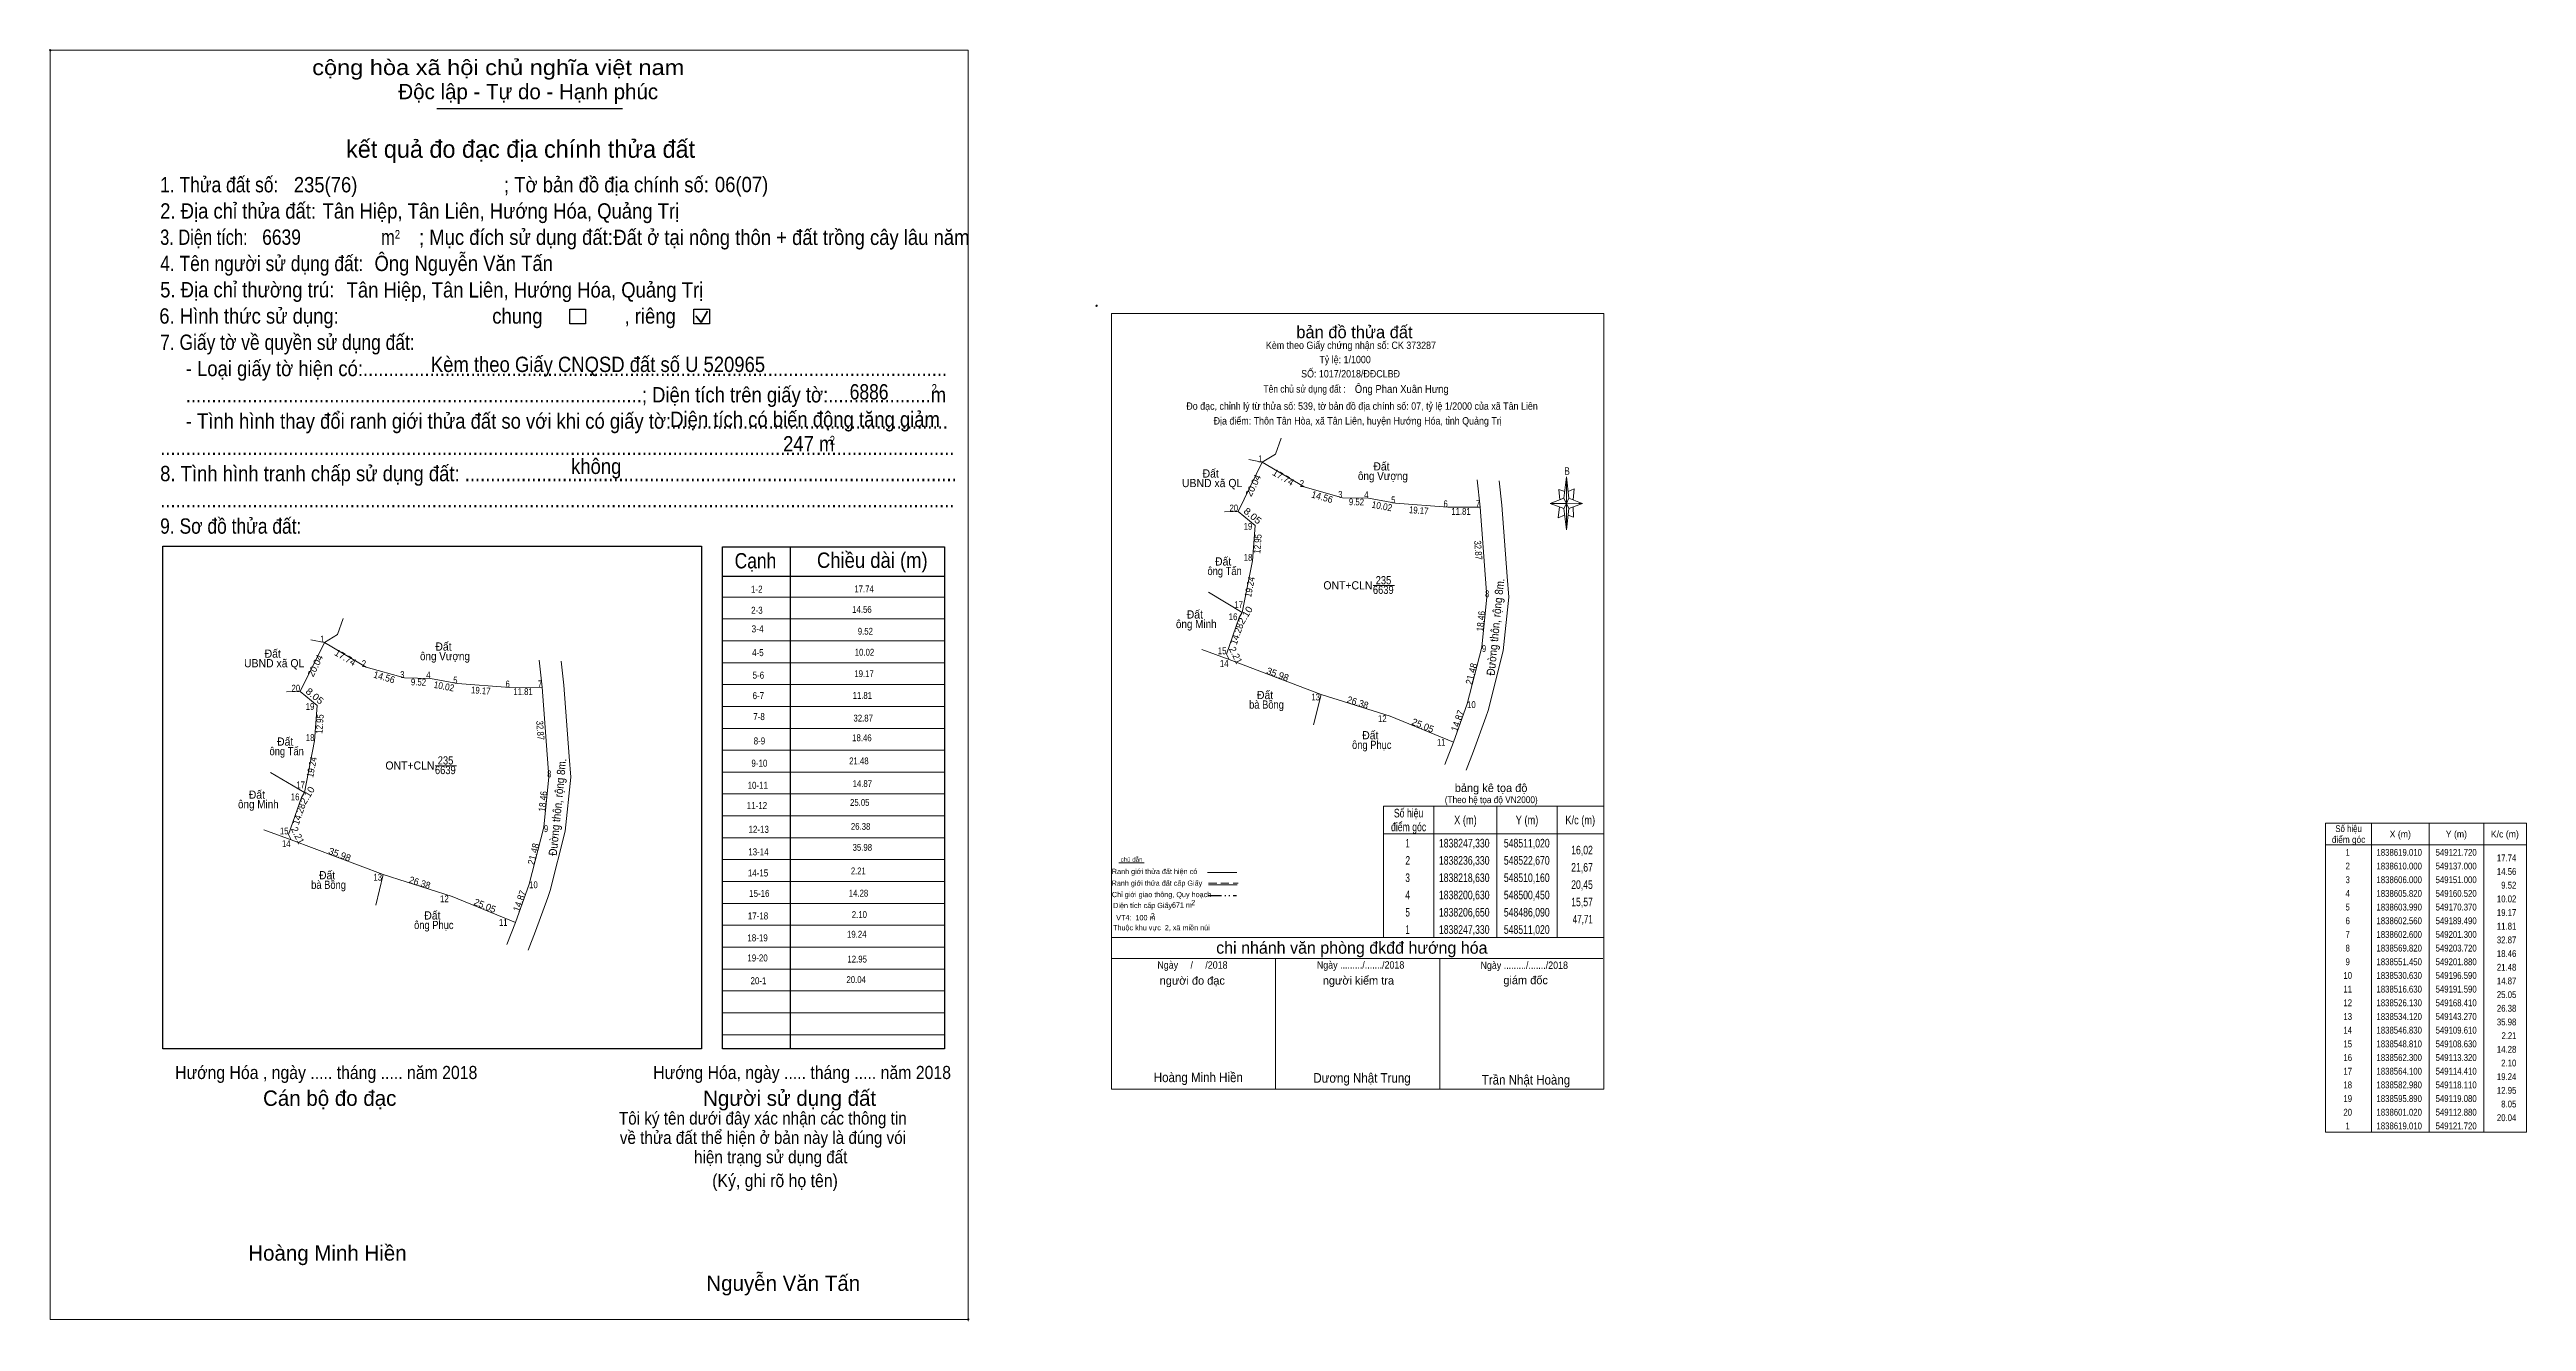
# Model space of a CAD drawing. Header units: metres. Extents: x 548679 to 549584, y 1838305 to 1838770.
import ezdxf
from ezdxf.enums import TextEntityAlignment as Align

# ---------------------------------------------------------------- set-up
doc = ezdxf.new("R2010")
doc.units = ezdxf.units.M
doc.header["$PDMODE"] = 32
doc.header["$PDSIZE"] = 0.5
doc.linetypes.add('DASH_DOUBLE_DOT', pattern=[9.2, 5, -1.2, 0.3, -1.2, 0.3, -1.2])
doc.linetypes.add('MEDIUM_DASHED', pattern=[4.5, 3, -1.5])
for name, color, linetype in [('1', 7, 'Continuous'), ('30', 7, 'Continuous'), ('6', 7, 'Continuous')]:
    doc.layers.add(name, color=color, linetype=linetype)
for name, color, linetype, lineweight in [('10', 7, 'Continuous', 13), ('15', 7, 'Continuous', 13), ('18', 7, 'Continuous', 13), ('28', 7, 'Continuous', 13), ('31', 7, 'Continuous', 13), ('63', 7, 'Continuous', 13), ('7', 7, 'Continuous', 13)]:
    doc.layers.add(name, color=color, linetype=linetype, lineweight=lineweight)

msp = doc.modelspace()

# ---------------------------------------------------------------- linework, layer by layer
at = {"layer": '10'}
for p, q in [((549126.55, 1838621.95), (549128.6, 1838627.79)), ((548783.82, 1838556.08), (548785.87, 1838561.92)), ((549099.57, 1838550.54), (549109.61, 1838546.83)), ((549099.57, 1838550.54), (549109.61, 1838546.83)), ((549099.57, 1838550.54), (549109.61, 1838546.83)), ((549140.47, 1838522.98), (549143.27, 1838534.12)), ((548756.84, 1838484.67), (548766.88, 1838480.96)), ((548756.84, 1838484.67), (548766.88, 1838480.96)), ((548756.84, 1838484.67), (548766.88, 1838480.96)), ((548797.74, 1838457.11), (548800.54, 1838468.25))]:
    msp.add_line(p, q, dxfattribs=at)
for points in [[(549109.61, 1838546.83), (549108.63, 1838548.81), (549113.32, 1838562.3), (549114.41, 1838564.1)], [(549109.61, 1838546.83), (549108.63, 1838548.81), (549113.32, 1838562.3), (549114.41, 1838564.1)], [(549099.57, 1838550.54), (549109.61, 1838546.83), (549143.27, 1838534.12)], [(548766.88, 1838480.96), (548765.9, 1838482.94), (548770.59, 1838496.43), (548771.68, 1838498.23)], [(548766.88, 1838480.96), (548765.9, 1838482.94), (548770.59, 1838496.43), (548771.68, 1838498.23)], [(548756.84, 1838484.67), (548766.88, 1838480.96), (548800.54, 1838468.25)]]:
    msp.add_lwpolyline(points, dxfattribs=at)
at = {"layer": '15'}
for p, q in [((549121.72, 1838619.01), (549112.88, 1838601.02)), ((548778.99, 1838553.14), (548770.15, 1838535.15))]:
    msp.add_line(p, q, dxfattribs=at)
for points in [[(549121.72, 1838619.01), (549137, 1838610), (549151, 1838606), (549160.52, 1838605.82)], [(549201.3, 1838602.6), (549189.49, 1838602.56), (549170.37, 1838603.99), (549160.52, 1838605.82)], [(548778.99, 1838553.14), (548794.27, 1838544.13), (548808.27, 1838540.13), (548817.79, 1838539.95)], [(548858.57, 1838536.73), (548846.76, 1838536.69), (548827.64, 1838538.12), (548817.79, 1838539.95)]]:
    msp.add_lwpolyline(points, dxfattribs=at)
at = {"layer": '18'}
for p, q in [((549201.3, 1838602.6), (549200.18, 1838612.54)), ((549208.24, 1838612.19), (549209.24, 1838603.35)), ((549201.3, 1838602.6), (549203.72, 1838569.82)), ((549209.24, 1838603.35), (549211.19, 1838577.28)), ((549211.19, 1838577.28), (549211.76, 1838569.72)), ((549209.77, 1838550.01), (549211.76, 1838569.72)), ((549209.77, 1838550.01), (549211.76, 1838569.72)), ((548858.57, 1838536.73), (548857.45, 1838546.67)), ((548865.51, 1838546.32), (548866.51, 1838537.48)), ((549109.61, 1838546.83), (549143.27, 1838534.12)), ((549109.61, 1838546.83), (549143.27, 1838534.12)), ((549109.61, 1838546.83), (549143.27, 1838534.12)), ((548858.57, 1838536.73), (548860.99, 1838503.95)), ((548866.51, 1838537.48), (548868.46, 1838511.41)), ((549188.42, 1838508.54), (549191.59, 1838516.63)), ((548868.46, 1838511.41), (548869.03, 1838503.85)), ((548867.04, 1838484.14), (548869.03, 1838503.85)), ((548867.04, 1838484.14), (548869.03, 1838503.85)), ((548766.88, 1838480.96), (548800.54, 1838468.25)), ((548766.88, 1838480.96), (548800.54, 1838468.25)), ((548766.88, 1838480.96), (548800.54, 1838468.25)), ((548845.69, 1838442.67), (548848.86, 1838450.76))]:
    msp.add_line(p, q, dxfattribs=at)
for points in [[(549116.75, 1838619.97), (549121.72, 1838619.01), (549126.55, 1838621.95)], [(549107.93, 1838600.92), (549112.88, 1838601.02), (549119.08, 1838595.89), (549118.11, 1838582.98), (549114.41, 1838564.1)], [(549107.93, 1838600.92), (549112.88, 1838601.02), (549119.08, 1838595.89), (549118.11, 1838582.98), (549114.41, 1838564.1)], [(549109.61, 1838546.83), (549108.63, 1838548.81), (549113.32, 1838562.3), (549114.41, 1838564.1)], [(549109.61, 1838546.83), (549108.63, 1838548.81), (549113.32, 1838562.3), (549114.41, 1838564.1)], [(549191.59, 1838516.63), (549196.59, 1838530.63), (549201.88, 1838551.45), (549203.72, 1838569.82)], [(548774.02, 1838554.1), (548778.99, 1838553.14), (548783.82, 1838556.08)], [(549203.34, 1838525.75), (549204.25, 1838528.29), (549209.77, 1838550.01)], [(549203.34, 1838525.75), (549204.25, 1838528.29), (549209.77, 1838550.01)], [(549203.34, 1838525.75), (549204.25, 1838528.29), (549209.77, 1838550.01)], [(548765.2, 1838535.05), (548770.15, 1838535.15), (548776.35, 1838530.02), (548775.38, 1838517.11), (548771.68, 1838498.23)], [(548765.2, 1838535.05), (548770.15, 1838535.15), (548776.35, 1838530.02), (548775.38, 1838517.11), (548771.68, 1838498.23)], [(549143.27, 1838534.12), (549168.41, 1838526.13), (549191.59, 1838516.63)], [(549196.2, 1838506.48), (549198.93, 1838513.4), (549203.34, 1838525.75)], [(549196.2, 1838506.48), (549198.93, 1838513.4), (549203.34, 1838525.75)], [(549196.2, 1838506.48), (549198.93, 1838513.4), (549203.34, 1838525.75)], [(548766.88, 1838480.96), (548765.9, 1838482.94), (548770.59, 1838496.43), (548771.68, 1838498.23)], [(548766.88, 1838480.96), (548765.9, 1838482.94), (548770.59, 1838496.43), (548771.68, 1838498.23)], [(548848.86, 1838450.76), (548853.86, 1838464.76), (548859.15, 1838485.58), (548860.99, 1838503.95)], [(548860.61, 1838459.88), (548861.52, 1838462.42), (548867.04, 1838484.14)], [(548860.61, 1838459.88), (548861.52, 1838462.42), (548867.04, 1838484.14)], [(548860.61, 1838459.88), (548861.52, 1838462.42), (548867.04, 1838484.14)], [(548800.54, 1838468.25), (548825.68, 1838460.26), (548848.86, 1838450.76)], [(548853.47, 1838440.61), (548856.2, 1838447.53), (548860.61, 1838459.88)], [(548853.47, 1838440.61), (548856.2, 1838447.53), (548860.61, 1838459.88)], [(548853.47, 1838440.61), (548856.2, 1838447.53), (548860.61, 1838459.88)]]:
    msp.add_lwpolyline(points, dxfattribs=at)
at = {"layer": '28'}
for p, q in [((549066.57, 1838632.95), (549066.57, 1838661.47)), ((549066.57, 1838518.19), (549066.57, 1838632.95)), ((549231.89, 1838605.89), (549232.89, 1838613.69)), ((549231.89, 1838602.09), (549226.89, 1838603.89)), ((549233.69, 1838602.09), (549232.89, 1838594.29)), ((549235.49, 1838598.89), (549233.49, 1838599.69)), ((549233.69, 1838605.89), (549237.38, 1838604.41)), ((549235.29, 1838602.69), (549235.49, 1838598.89)), ((549237.38, 1838604.41), (549238.69, 1838603.89)), ((549237.38, 1838603.42), (549238.69, 1838603.89)), ((549069.33, 1838472.54), (549078.53, 1838472.54)), ((549101.65, 1838469), (549112.41, 1838469)), ((549102.05, 1838464.52), (549112.57, 1838464.52)), ((549066.57, 1838445.21), (549246.57, 1838445.21)), ((549066.57, 1838437.61), (549246.17, 1838437.61)), ((549066.57, 1838437.61), (549246.17, 1838437.61)), ((549066.57, 1838437.61), (549246.17, 1838437.61)), ((549126.57, 1838389.81), (549126.57, 1838437.61)), ((549186.57, 1838389.81), (549186.57, 1838437.61))]:
    msp.add_line(p, q, dxfattribs=at)
at = {"layer": '28', "linetype": 'MEDIUM_DASHED'}
msp.add_line((549102.05, 1838465.16), (549112.93, 1838465.16), dxfattribs=at)
at = {"layer": '28', "linetype": 'DASH_DOUBLE_DOT', "lineweight": 25}
msp.add_line((549101.85, 1838460.58), (549112.33, 1838460.58), dxfattribs=at)
at = {"layer": '28'}
for points in [[(549066.57, 1838661.47), (549066.57, 1838673.41), (549246.57, 1838673.41), (549246.57, 1838475.67)], [(549232.29, 1838608.29), (549230.09, 1838609.09), (549230.49, 1838605.29)], [(549233.49, 1838608.29), (549235.69, 1838609.29), (549235.29, 1838605.29)], [(549232.89, 1838603.89), (549231.89, 1838605.89), (549226.89, 1838603.89)], [(549237.38, 1838603.94), (549232.89, 1838604.09), (549232.89, 1838603.89), (549226.89, 1838603.89), (549231.89, 1838605.89), (549233.69, 1838602.09), (549237.38, 1838603.42)], [(549230.29, 1838602.69), (549229.89, 1838598.69), (549232.09, 1838599.69)], [(549232.89, 1838603.89), (549233.69, 1838602.09), (549237.38, 1838603.42)], [(549237.38, 1838603.42), (549238.69, 1838603.89), (549237.38, 1838603.94)], [(549066.57, 1838475.67), (549066.57, 1838500.2), (549066.57, 1838518.19)], [(549246.57, 1838475.67), (549246.57, 1838389.81), (549066.57, 1838389.81), (549066.57, 1838475.67)], [(549246.57, 1838389.81), (549066.57, 1838389.81), (549066.57, 1838437.61)]]:
    msp.add_lwpolyline(points, dxfattribs=at)
for points in [[(549232.89, 1838613.69), (549233.69, 1838605.89), (549232.89, 1838603.89)], [(549232.89, 1838603.89), (549232.89, 1838594.29), (549231.89, 1838602.09)]]:
    msp.add_lwpolyline(points, close=True, dxfattribs=at)
msp.add_point((549061.17, 1838676.21), dxfattribs=at)
at = {"layer": '31'}
for p, q in [((549114.41, 1838564.1), (549102.03, 1838571.45)), ((548771.68, 1838498.23), (548759.3, 1838505.58))]:
    msp.add_line(p, q, dxfattribs=at)
for points in [[(549107.93, 1838600.92), (549112.88, 1838601.02), (549119.08, 1838595.89), (549118.11, 1838582.98), (549114.41, 1838564.1)], [(548765.2, 1838535.05), (548770.15, 1838535.15), (548776.35, 1838530.02), (548775.38, 1838517.11), (548771.68, 1838498.23)]]:
    msp.add_lwpolyline(points, dxfattribs=at)
at = {"layer": '63'}
for p, q in [((549162.21, 1838573.89), (549169.97, 1838573.89)), ((548819.48, 1838508.02), (548827.24, 1838508.02)), ((549184.41, 1838493.26), (549184.41, 1838445.26)), ((549207.47, 1838493.26), (549207.47, 1838445.26)), ((549229.44, 1838493.26), (549229.44, 1838445.26)), ((549165.95, 1838483.15), (549246.57, 1838483.15)), ((549527.05, 1838487.07), (549527.05, 1838374.07)), ((549548.05, 1838487.07), (549548.05, 1838374.07)), ((549568.05, 1838487.07), (549568.05, 1838374.07)), ((549510.25, 1838479.07), (549583.65, 1838479.07))]:
    msp.add_line(p, q, dxfattribs=at)
for points in [[(549165.95, 1838493.26), (549246.57, 1838493.26), (549246.57, 1838445.26), (549165.95, 1838445.26)], [(549510.25, 1838487.07), (549583.65, 1838487.07), (549583.65, 1838374.07), (549510.25, 1838374.07)]]:
    msp.add_lwpolyline(points, close=True, dxfattribs=at)
at = {"layer": '7', "lineweight": 25}
for p, q in [((548820.12, 1838748.36), (548887.96, 1838748.36)), ((548820.12, 1838748.36), (548887.96, 1838748.36)), ((548949.24, 1838588.04), (548949.24, 1838404.52)), ((548949.24, 1838588.04), (548949.24, 1838404.52)), ((548924.44, 1838577.32), (549005.56, 1838577.32)), ((548924.44, 1838577.32), (549005.56, 1838577.32))]:
    msp.add_line(p, q, dxfattribs=at)
at = {"layer": '7', "lineweight": 35}
for p, q in [((548914.74, 1838672.52), (548916.65, 1838670.04)), ((548914.74, 1838672.52), (548916.65, 1838670.04)), ((548916.65, 1838670.04), (548918.97, 1838674.2)), ((548916.65, 1838670.04), (548918.97, 1838674.2))]:
    msp.add_line(p, q, dxfattribs=at)
at = {"layer": '7'}
for p, q in [((548924.44, 1838569.72), (549005.56, 1838569.72)), ((548924.44, 1838561.72), (549005.56, 1838561.72)), ((548924.44, 1838553.72), (549005.56, 1838553.72)), ((548924.44, 1838545.72), (549005.56, 1838545.72)), ((548924.44, 1838537.72), (549005.56, 1838537.72)), ((548924.44, 1838529.72), (549005.56, 1838529.72)), ((548924.44, 1838521.72), (549005.56, 1838521.72)), ((548924.44, 1838513.72), (549005.56, 1838513.72)), ((548924.44, 1838505.72), (549005.56, 1838505.72)), ((548924.44, 1838497.72), (549005.56, 1838497.72)), ((548924.44, 1838489.72), (549005.56, 1838489.72)), ((548924.44, 1838481.72), (549005.56, 1838481.72)), ((548924.44, 1838473.72), (549005.56, 1838473.72)), ((548924.44, 1838465.72), (549005.56, 1838465.72)), ((548924.44, 1838457.72), (549005.56, 1838457.72)), ((548924.44, 1838449.72), (549005.56, 1838449.72)), ((548924.44, 1838441.72), (549005.56, 1838441.72)), ((548924.44, 1838433.72), (549005.56, 1838433.72)), ((548924.44, 1838425.72), (549005.56, 1838425.72)), ((548924.44, 1838417.72), (549005.56, 1838417.72)), ((548924.44, 1838409.72), (549005.56, 1838409.72))]:
    msp.add_line(p, q, dxfattribs=at)
msp.add_lwpolyline([(548678.82, 1838769.64), (549014.29, 1838769.64), (549014.29, 1838305.64), (548678.82, 1838305.64)], close=True, dxfattribs=at)
msp.add_lwpolyline([(548678.82, 1838769.64), (549014.29, 1838769.64), (549014.29, 1838305.64), (548678.82, 1838305.64)], close=True, dxfattribs=at)
at = {"layer": '7', "lineweight": 25}
for points in [[(548868.66, 1838675), (548874.42, 1838675), (548874.42, 1838669.63), (548868.66, 1838669.63)], [(548868.66, 1838675), (548874.42, 1838675), (548874.42, 1838669.63), (548868.66, 1838669.63)], [(548913.99, 1838675), (548919.75, 1838675), (548919.75, 1838669.63), (548913.99, 1838669.63)], [(548913.99, 1838675), (548919.75, 1838675), (548919.75, 1838669.63), (548913.99, 1838669.63)], [(548719.96, 1838588.36), (548916.76, 1838588.36), (548916.76, 1838404.52), (548719.96, 1838404.52)], [(548719.96, 1838588.36), (548916.76, 1838588.36), (548916.76, 1838404.52), (548719.96, 1838404.52)], [(548924.44, 1838588.04), (549005.56, 1838588.04), (549005.56, 1838404.52), (548924.44, 1838404.52)], [(548924.44, 1838588.04), (549005.56, 1838588.04), (549005.56, 1838404.52), (548924.44, 1838404.52)]]:
    msp.add_lwpolyline(points, close=True, dxfattribs=at)
at = {"layer": '7'}
for p in [(548678.82, 1838769.64), (549014.29, 1838305.64)]:
    msp.add_point(p, dxfattribs=at)

# ---------------------------------------------------------------- texts
at = {"layer": '1'}
for s, width, p in [('ONT+CLN', 0.95, (549152.99, 1838572.5)), ('6639', 0.85, (549165.92, 1838570.85)), ('235', 0.85, (549166, 1838574.37)), ('ONT+CLN', 0.95, (548810.26, 1838506.63)), ('6639', 0.85, (548823.19, 1838504.98)), ('235', 0.85, (548823.27, 1838508.5))]:
    msp.add_text(s, height=3, dxfattribs=dict(at, width=width)).set_placement(p, align=Align.CENTER)
at = {"layer": '1', "width": 0.9}
msp.add_text('Hướng Hóa , ngày ..... tháng ..... năm 2018', height=4.8, dxfattribs=at).set_placement((548724.47, 1838393.51))
at = {"layer": '1'}
for s, p in [('Hoàng Minh Hiền', (548751.19, 1838327.11)), ('Nguyễn Văn Tấn', (548918.57, 1838316.07))]:
    msp.add_text(s, height=5.6, dxfattribs=at).set_placement(p)
at = {"layer": '28'}
for s, height, width, p in [('Kèm theo Giấy chứng nhận số: CK 373287', 2.7, 0.9, (549154.11, 1838660.41)), ('SỐ: 1017/2018/ĐĐCLBĐ', 2.7, 0.9, (549153.97, 1838650)), ('Tỷ lệ: 1/1000', 2.7, 0.9, (549151.97, 1838655.2)), ('Tên chủ sử dụng đất :', 2.7, 0.85, (549137.18, 1838644.45)), ('Đo đạc, chỉnh lý từ thửa số: 539, tờ bản đồ địa chính số: 07, tỷ lệ 1/2000 của xã Tân Liên', 2.7, 0.9, (549158.17, 1838638.19)), ('Địa điểm: Thôn Tân Hòa, xã Tân Liên, huyện Hướng Hóa, tỉnh Quảng Trị', 2.7, 0.9, (549156.565, 1838632.79)), ('B', 2.755, 0.8, (549233.095, 1838614.41)), ('(Theo hệ tọa độ VN2000)', 2.5, 0.9, (549205.38, 1838494.38)), ('(Theo hệ tọa độ VN2000)', 2.5, 0.9, (549205.38, 1838494.38)), ('chú dẫn', 1.6, 1.05, (549073.945, 1838472.94)), ('Ranh giới thửa đất cấp Giấy', 1.92, 0.9, (549083.22, 1838464.16)), ('Ranh giới thửa đất hiện có ', 1.92, 0.9, (549082.71, 1838468.44)), ('Chỉ giới giao thông, Quy hoạch', 1.92, 0.9, (549084.905, 1838460)), ('Diện tích cấp Giấy: ', 1.92, 0.9, (549078.725, 1838456)), (' VT4:  100 m ', 1.92, 0.9, (549075.515, 1838451.53)), ('2', 1.92, 0.8, (549081.695, 1838452.23)), ('671 m ', 1.92, 0.85, (549092.715, 1838456.16)), ('2', 1.92, 0.8, (549096.465, 1838457.07)), ('Thuộc khu vực  2, xã miền núi', 1.92, 0.9, (549084.85, 1838447.88)), ('Ngày     /     /2018', 2.7, 0.9, (549096.2, 1838433.85)), ('Ngày ........./......./2018', 2.7, 0.9, (549157.635, 1838433.87)), ('Ngày ........./......./2018', 2.7, 0.9, (549217.435, 1838433.77)), ('Hoàng Minh Hiền', 3.5, 0.9, (549098.34, 1838392.37)), ('Dương Nhật Trung', 3.5, 0.9, (549158.16, 1838392.17)), ('Trần Nhật Hoàng', 3.5, 0.9, (549218.07, 1838391.49))]:
    msp.add_text(s, height=height, dxfattribs=dict(at, width=width)).set_placement(p, align=Align.CENTER)
for s, height, p in [('bản đồ thửa đất', 4.5, (549155.39, 1838664.35)), ('bảng kê tọa độ', 3, (549205.32, 1838498.43)), ('chi nhánh văn phòng đkđđ hướng hóa', 4.374, (549154.44, 1838439.33)), ('người đo đạc', 3, (549096.135, 1838428.01)), ('người kiểm tra', 3, (549156.845, 1838428.05)), ('giám đốc', 3, (549217.94, 1838428.17))]:
    msp.add_text(s, height=height, dxfattribs=at).set_placement(p, align=Align.CENTER)
at = {"layer": '28', "width": 0.9}
msp.add_text('Ông Phan Xuân Hưng', height=2.88, dxfattribs=at).set_placement((549155.53, 1838644.35))
at = {"layer": '30'}
for s, width, p in [('1-2', 0.85, (548939.11, 1838571.31)), ('1-2', 0.85, (548939.11, 1838571.31)), ('2-3', 0.85, (548939.15, 1838563.6)), ('3-4', 0.9, (548939.52, 1838556.81)), ('4-5', 0.85, (548939.5, 1838548.12)), ('5-6', 0.85, (548939.68, 1838539.88)), ('6-7', 0.85, (548939.68, 1838532.4)), ('7-8', 0.85, (548939.93, 1838524.73)), ('8-9', 0.85, (548940.08, 1838515.83)), ('9-10', 0.85, (548940.87, 1838507.68)), ('10-11', 0.85, (548941.09, 1838499.61)), ('11-12', 0.85, (548940.78, 1838492.25)), ('12-13', 0.85, (548941.42, 1838483.52)), ('13-14', 0.85, (548941.33, 1838475.29)), ('14-15', 0.85, (548941.18, 1838467.56)), ('15-16', 0.85, (548941.64, 1838460.1)), ('17-18', 0.85, (548941.17, 1838451.85)), ('18-19', 0.85, (548941.01, 1838443.86)), ('19-20', 0.85, (548941.01, 1838436.49)), ('20-1', 0.85, (548940.54, 1838428.17))]:
    msp.add_text(s, height=2.56, dxfattribs=dict(at, width=width)).set_placement(p, align=Align.RIGHT)
at = {"layer": '6', "width": 0.9}
for s, p in [('Đất ở tại nông thôn + đất trồng cây lâu năm', (548884.59, 1838698.43)), ('Ông Nguyễn Văn Tấn', (548797.31, 1838688.91))]:
    msp.add_text(s, height=5.6, dxfattribs=at).set_placement(p)
at = {"layer": '63'}
for s, height, width, p in [('Đất ', 3, 0.95, (549103.39, 1838613.4)), ('Đất ', 3, 0.95, (549165.79, 1838615.99)), ('UBND xã QL', 3, 0.95, (549103.39, 1838609.9)), ('ông Vượng', 3, 0.9, (549165.795, 1838612.49)), ('ông Tấn', 3, 0.85, (549107.945, 1838577.75)), ('Đất ', 3, 0.95, (549107.94, 1838581.25)), ('ông Minh', 3, 0.9, (549097.6, 1838558.36)), ('Đất ', 3, 0.95, (549097.6, 1838561.86)), ('Đất ', 3, 0.95, (548823.06, 1838550.12)), ('UBND xã QL', 3, 0.95, (548760.66, 1838544.03)), ('Đất ', 3, 0.95, (548760.66, 1838547.53)), ('ông Vượng', 3, 0.9, (548823.065, 1838546.62)), ('Đất ', 3, 0.95, (549123.26, 1838532.41)), ('bà Bồng', 3, 0.85, (549123.26, 1838528.91)), ('Đất ', 3, 0.95, (548765.21, 1838515.38)), ('ông Phục', 3, 0.85, (549161.715, 1838514.2)), ('Đất ', 3, 0.95, (549161.72, 1838517.7)), ('ông Tấn', 3, 0.85, (548765.215, 1838511.88)), ('Đất ', 3, 0.95, (548754.87, 1838495.99)), ('ông Minh', 3, 0.9, (548754.87, 1838492.49)), ('Số hiệu', 3.158, 0.75, (549175.18, 1838489.15)), ('X (m)', 3.158, 0.8, (549195.945, 1838486.63)), ('Y (m)', 3.158, 0.8, (549218.45, 1838486.63)), ('K/c (m)', 3.158, 0.8, (549237.9, 1838486.63)), ('điểm góc', 3.158, 0.75, (549175.18, 1838484.1)), (' 1', 3.158, 0.65, (549174.415, 1838478.16)), ('1838247,330', 3.158, 0.75, (549195.505, 1838478.16)), ('548511,020', 3.158, 0.75, (549218.35, 1838478.16)), ('điểm góc', 2.5, 0.9, (549518.65, 1838479.82)), ('Số hiệu', 2.5, 0.85, (549518.65, 1838483.82)), ('X (m)', 2.5, 0.95, (549537.55, 1838481.82)), ('Y (m)', 2.5, 0.95, (549558.045, 1838481.82)), ('K/c (m)', 2.5, 0.95, (549575.75, 1838481.82)), (' 2', 3.158, 0.75, (549174.42, 1838471.85)), ('1838236,330', 3.158, 0.75, (549195.505, 1838471.85)), ('548522,670', 3.158, 0.75, (549218.35, 1838471.85)), (' 2', 2.5, 0.85, (549517.95, 1838470.12)), (' 1', 2.5, 0.75, (549517.945, 1838475.12)), ('1838619.010', 2.5, 0.85, (549537.15, 1838475.12)), ('1838610.000', 2.5, 0.85, (549537.15, 1838470.12)), ('549121.720', 2.5, 0.85, (549557.955, 1838475.12)), ('549137.000', 2.5, 0.85, (549557.955, 1838470.12)), ('bà Bồng', 3, 0.85, (548780.53, 1838463.04)), ('Đất ', 3, 0.95, (548780.53, 1838466.54)), (' 4', 3.158, 0.75, (549174.41, 1838459.22)), (' 3', 3.158, 0.7, (549174.415, 1838465.53)), ('1838218,630', 3.158, 0.75, (549195.505, 1838465.53)), ('1838200,630', 3.158, 0.75, (549195.505, 1838459.22)), ('548510,160', 3.158, 0.75, (549218.35, 1838465.53)), ('548500,450', 3.158, 0.75, (549218.35, 1838459.22)), (' 4', 2.5, 0.85, (549517.945, 1838460.12)), (' 3', 2.5, 0.8, (549517.95, 1838465.12)), ('1838606.000', 2.5, 0.85, (549537.15, 1838465.12)), ('1838605.820', 2.5, 0.85, (549537.15, 1838460.12)), ('549151.000', 2.5, 0.85, (549557.955, 1838465.12)), ('549160.520', 2.5, 0.85, (549557.955, 1838460.12)), ('Đất ', 3, 0.95, (548818.99, 1838451.83)), (' 5', 3.158, 0.7, (549174.415, 1838452.9)), ('1838206,650', 3.158, 0.75, (549195.505, 1838452.9)), ('548486,090', 3.158, 0.75, (549218.35, 1838452.9)), (' 5', 2.5, 0.8, (549517.95, 1838455.12)), ('1838603.990', 2.5, 0.85, (549537.15, 1838455.12)), ('549170.370', 2.5, 0.85, (549557.955, 1838455.12)), ('ông Phục', 3, 0.85, (548818.985, 1838448.33)), (' 1', 3.158, 0.65, (549174.415, 1838446.59)), ('1838247,330', 3.158, 0.75, (549195.505, 1838446.59)), ('548511,020', 3.158, 0.75, (549218.35, 1838446.59)), (' 6', 2.5, 0.85, (549517.95, 1838450.12)), (' 7', 2.5, 0.8, (549517.95, 1838445.12)), ('1838602.560', 2.5, 0.85, (549537.15, 1838450.12)), ('1838602.600', 2.5, 0.85, (549537.15, 1838445.12)), ('549189.490', 2.5, 0.85, (549557.955, 1838450.12)), ('549201.300', 2.5, 0.85, (549557.955, 1838445.12)), (' 9', 2.5, 0.85, (549517.945, 1838435.12)), (' 8', 2.5, 0.8, (549517.95, 1838440.12)), ('1838569.820', 2.5, 0.85, (549537.15, 1838440.12)), ('1838551.450', 2.5, 0.85, (549537.15, 1838435.12)), ('549203.720', 2.5, 0.85, (549557.955, 1838440.12)), ('549201.880', 2.5, 0.85, (549557.955, 1838435.12)), (' 10', 2.5, 0.85, (549517.945, 1838430.12)), (' 11', 2.5, 0.8, (549517.945, 1838425.12)), ('1838530.630', 2.5, 0.85, (549537.15, 1838430.12)), ('1838516.630', 2.5, 0.85, (549537.15, 1838425.12)), ('549196.590', 2.5, 0.85, (549557.955, 1838430.12)), ('549191.590', 2.5, 0.85, (549557.955, 1838425.12)), (' 12', 2.5, 0.85, (549517.95, 1838420.12)), (' 13', 2.5, 0.85, (549517.95, 1838415.12)), ('1838526.130', 2.5, 0.85, (549537.15, 1838420.12)), ('1838534.120', 2.5, 0.85, (549537.15, 1838415.12)), ('549168.410', 2.5, 0.85, (549557.955, 1838420.12)), ('549143.270', 2.5, 0.85, (549557.955, 1838415.12)), (' 14', 2.5, 0.85, (549517.945, 1838410.12)), (' 15', 2.5, 0.85, (549517.95, 1838405.12)), ('1838546.830', 2.5, 0.85, (549537.15, 1838410.12)), ('1838548.810', 2.5, 0.85, (549537.15, 1838405.12)), ('549109.610', 2.5, 0.85, (549557.955, 1838410.12)), ('549108.630', 2.5, 0.85, (549557.955, 1838405.12)), (' 16', 2.5, 0.85, (549517.95, 1838400.12)), ('1838562.300', 2.5, 0.85, (549537.15, 1838400.12)), ('549113.320', 2.5, 0.85, (549557.955, 1838400.12)), (' 17', 2.5, 0.85, (549517.95, 1838395.12)), (' 18', 2.5, 0.85, (549517.95, 1838390.12)), ('1838564.100', 2.5, 0.85, (549537.15, 1838395.12)), ('1838582.980', 2.5, 0.85, (549537.15, 1838390.12)), ('549114.410', 2.5, 0.85, (549557.955, 1838395.12)), ('549118.110', 2.5, 0.85, (549557.955, 1838390.12)), (' 20', 2.5, 0.85, (549517.945, 1838380.12)), (' 19', 2.5, 0.85, (549517.945, 1838385.12)), ('1838595.890', 2.5, 0.85, (549537.15, 1838385.12)), ('1838601.020', 2.5, 0.85, (549537.15, 1838380.12)), ('549119.080', 2.5, 0.85, (549557.955, 1838385.12)), ('549112.880', 2.5, 0.85, (549557.955, 1838380.12)), (' 1', 2.5, 0.75, (549517.945, 1838375.12)), ('1838619.010', 2.5, 0.85, (549537.15, 1838375.12)), ('549121.720', 2.5, 0.85, (549557.955, 1838375.12))]:
    msp.add_text(s, height=height, dxfattribs=dict(at, width=width)).set_placement(p, align=Align.CENTER)
for s, height, width, p in [(' 1', 2.5, 0.75, (549121.72, 1838619.01)), (' 2', 2.5, 0.85, (549137, 1838610)), (' 3', 2.5, 0.8, (549151, 1838606)), (' 4', 2.5, 0.85, (549160.52, 1838605.82)), (' 20', 2.5, 0.85, (549112.88, 1838601.02)), (' 5', 2.5, 0.8, (549170.37, 1838603.99)), (' 6', 2.5, 0.85, (549189.49, 1838602.56)), (' 7', 2.5, 0.8, (549201.3, 1838602.6)), (' 19', 2.5, 0.85, (549118.07, 1838594.33)), (' 18', 2.5, 0.85, (549118.11, 1838582.98)), ('17.74', 2.5, 0.85, (548979.75, 1838571.44)), (' 8', 2.5, 0.8, (549204.66, 1838569.66)), ('14.56', 2.5, 0.85, (548978.97, 1838563.94)), (' 16', 2.5, 0.85, (549112.62, 1838561.28)), (' 17', 2.5, 0.85, (549114.63, 1838565.67)), (' 1', 2.5, 0.75, (548778.99, 1838553.14)), ('9.52', 2.5, 0.85, (548979.44, 1838555.96)), (' 2', 2.5, 0.85, (548794.27, 1838544.13)), ('10.02', 2.5, 0.85, (548979.91, 1838548.29)), (' 15', 2.5, 0.85, (549108.63, 1838548.81)), (' 14', 2.5, 0.85, (549109.38, 1838544.17)), (' 9', 2.5, 0.85, (549203.52, 1838549.65)), (' 20', 2.5, 0.85, (548770.15, 1838535.15)), (' 3', 2.5, 0.8, (548808.27, 1838540.13)), (' 4', 2.5, 0.85, (548817.79, 1838539.95)), (' 5', 2.5, 0.8, (548827.64, 1838538.12)), (' 6', 2.5, 0.85, (548846.76, 1838536.69)), (' 7', 2.5, 0.8, (548858.57, 1838536.73)), ('11.81', 2.5, 0.85, (548979.12, 1838532.49)), ('19.17', 2.5, 0.85, (548979.76, 1838540.47)), (' 13', 2.5, 0.85, (549142.8, 1838531.93)), (' 19', 2.5, 0.85, (548775.34, 1838528.46)), ('32.87', 2.5, 0.85, (548979.44, 1838524.2)), (' 12', 2.5, 0.85, (549167.16, 1838524.02)), (' 10', 2.5, 0.85, (549199.71, 1838529.14)), (' 18', 2.5, 0.85, (548775.38, 1838517.11)), ('18.46', 2.5, 0.85, (548978.97, 1838517.01)), (' 11', 2.5, 0.8, (549188.63, 1838515.38)), ('21.48', 2.5, 0.85, (548977.87, 1838508.56)), (' 17', 2.5, 0.85, (548771.9, 1838499.8)), (' 8', 2.5, 0.8, (548861.93, 1838503.79)), ('14.87', 2.5, 0.85, (548979.12, 1838500.26)), (' 16', 2.5, 0.85, (548769.89, 1838495.41)), ('25.05', 2.5, 0.85, (548978.19, 1838493.38)), (' 15', 2.5, 0.85, (548765.9, 1838482.94)), (' 14', 2.5, 0.85, (548766.65, 1838478.3)), (' 9', 2.5, 0.85, (548860.79, 1838483.78)), ('26.38', 2.5, 0.85, (548978.5, 1838484.62)), ('35.98', 2.5, 0.85, (548979.12, 1838476.95)), ('21,67', 3.158, 0.75, (549242.52, 1838469.32)), ('16,02', 3.158, 0.75, (549242.51, 1838475.64)), ('17.74', 2.5, 0.85, (549579.95, 1838473.12)), (' 13', 2.5, 0.85, (548800.07, 1838466.06)), (' 10', 2.5, 0.85, (548856.98, 1838463.27)), ('14.28', 2.5, 0.85, (548977.72, 1838460.2)), ('2.21', 2.5, 0.8, (548976.78, 1838468.34)), ('20,45', 3.158, 0.75, (549242.51, 1838463.01)), ('14.56', 2.5, 0.85, (549579.95, 1838468.12)), ('9.52', 2.5, 0.85, (549579.95, 1838463.12)), (' 12', 2.5, 0.85, (548824.43, 1838458.15)), ('2.10', 2.5, 0.85, (548977.25, 1838452.38)), ('15,57', 3.158, 0.75, (549242.52, 1838456.69)), ('47,71', 3.158, 0.7, (549242.52, 1838450.38)), ('10.02', 2.5, 0.85, (549579.95, 1838458.12)), ('19.17', 2.5, 0.85, (549579.95, 1838453.12)), (' 11', 2.5, 0.8, (548845.9, 1838449.51)), ('19.24', 2.5, 0.85, (548977.09, 1838445.19)), ('32.87', 2.5, 0.85, (549579.95, 1838443.12)), ('11.81', 2.5, 0.85, (549579.95, 1838448.12)), ('12.95', 2.5, 0.85, (548977.24, 1838436.1)), ('21.48', 2.5, 0.85, (549579.95, 1838433.12)), ('18.46', 2.5, 0.85, (549579.95, 1838438.12)), ('20.04', 2.5, 0.85, (548976.87, 1838428.61)), ('25.05', 2.5, 0.85, (549579.95, 1838423.12)), ('14.87', 2.5, 0.85, (549579.95, 1838428.12)), ('26.38', 2.5, 0.85, (549579.95, 1838418.12)), ('35.98', 2.5, 0.85, (549579.95, 1838413.12)), ('2.21', 2.5, 0.8, (549579.95, 1838408.12)), ('14.28', 2.5, 0.85, (549579.95, 1838403.12)), ('2.10', 2.5, 0.85, (549579.95, 1838398.12)), ('19.24', 2.5, 0.85, (549579.95, 1838393.12)), ('12.95', 2.5, 0.85, (549579.95, 1838388.12)), ('20.04', 2.5, 0.85, (549579.95, 1838378.12)), ('8.05', 2.5, 0.85, (549579.95, 1838383.12))]:
    msp.add_text(s, height=height, dxfattribs=dict(at, width=width)).set_placement(p, align=Align.RIGHT)
for s, rotation, p in [('17.74', 329.474, (549128.74, 1838612.403)), ('20.04', 63.831, (549119.522, 1838609.939)), ('20.04', 63.831, (548776.792, 1838544.069)), ('17.74', 329.474, (548786.01, 1838546.533)), ('2.21', 296.333, (549110.88, 1838547.889)), ('35.98', 339.313, (549126.888, 1838540.306)), ('25.05', 337.714, (549179.921, 1838521.586)), ('2.21', 296.333, (548768.15, 1838482.019)), ('35.98', 339.313, (548784.158, 1838474.436)), ('25.05', 337.714, (548837.191, 1838455.716))]:
    msp.add_text(s, height=2.5, rotation=rotation, dxfattribs=at).set_placement(p, align=Align.CENTER)
for s, height, rotation, width, p in [('14.56', 2.5, 344.055, 0.95, (549143.252, 1838605.085)), ('8.05', 2.5, 320.395, 1.1, (549117.408, 1838598.437)), ('9.52', 2.5, 358.917, 0.85, (549156.101, 1838603.246)), ('10.02', 2.5, 349.475, 0.9, (549165.222, 1838601.726)), ('19.17', 2.5, 355.723, 0.85, (549178.787, 1838600.156)), ('11.81', 2.5, 0.194, 0.85, (549194.316, 1838599.762)), ('12.95', 2.5, 85.703, 0.85, (549121.256, 1838589.071)), ('32.87', 2.5, 274.222, 0.85, (549199.391, 1838586.742)), ('19.24', 2.5, 78.912, 0.9, (549118.336, 1838573.155)), ('Đường thôn, rộng 8m.', 3, 84.235, 0.9, (549208.389, 1838558.654)), ('2.10', 2.5, 58.803, 1.05, (549116.588, 1838562.433)), ('18.46', 2.5, 84.28, 0.9, (549202.814, 1838560.77)), ('14.28', 2.5, 70.829, 0.95, (549113.611, 1838555.82)), ('21.48', 2.5, 75.744, 0.95, (549199.321, 1838541.352)), ('8.05', 2.5, 320.395, 1.1, (548774.678, 1838532.567)), ('14.56', 2.5, 344.055, 0.95, (548800.522, 1838539.215)), ('9.52', 2.5, 358.917, 0.85, (548813.371, 1838537.376)), ('10.02', 2.5, 349.475, 0.9, (548822.492, 1838535.856)), ('19.17', 2.5, 355.723, 0.85, (548836.057, 1838534.286)), ('11.81', 2.5, 0.194, 0.85, (548851.586, 1838533.892)), ('12.95', 2.5, 85.703, 0.85, (548778.526, 1838523.201)), ('26.38', 2.5, 342.369, 0.95, (549156.226, 1838529.993)), ('14.87', 2.5, 70.346, 0.95, (549194.247, 1838524.06)), ('32.87', 2.5, 274.222, 0.85, (548856.661, 1838520.872)), ('19.24', 2.5, 78.912, 0.9, (548775.606, 1838507.285)), ('Đường thôn, rộng 8m.', 3, 84.235, 0.9, (548865.659, 1838492.784)), ('2.10', 2.5, 58.803, 1.05, (548773.858, 1838496.563)), ('18.46', 2.5, 84.28, 0.9, (548860.084, 1838494.9)), ('14.28', 2.5, 70.829, 0.95, (548770.881, 1838489.95)), ('21.48', 2.5, 75.744, 0.95, (548856.591, 1838475.482)), ('26.38', 2.5, 342.369, 0.95, (548813.491, 1838464.125)), ('14.87', 2.5, 70.346, 0.95, (548851.517, 1838458.19))]:
    msp.add_text(s, height=height, rotation=rotation, dxfattribs=dict(at, width=width)).set_placement(p, align=Align.CENTER)
at = {"layer": '7'}
for s, height, width, p in [('cộng hòa xã hội chủ nghĩa việt nam', 5.6, 1.15, (548774.55, 1838760.55)), ('cộng hòa xã hội chủ nghĩa việt nam', 5.6, 1.15, (548774.55, 1838760.55)), ('1. Thửa đất số:', 5.6, 0.85, (548718.99, 1838717.67)), ('1. Thửa đất số:', 5.6, 0.85, (548718.99, 1838717.67)), ('235(76)', 5.6, 0.9, (548767.83, 1838717.67)), ('; Tờ bản đồ địa chính số:', 5.6, 0.9, (548844.63, 1838717.67)), ('; Tờ bản đồ địa chính số:', 5.6, 0.9, (548844.63, 1838717.67)), ('06(07)', 5.6, 0.9, (548921.71, 1838717.75)), ('2. Địa chỉ thửa đất:', 5.6, 0.9, (548718.99, 1838708.07)), ('2. Địa chỉ thửa đất:', 5.6, 0.9, (548718.99, 1838708.07)), ('Tân Hiệp, Tân Liên, Hướng Hóa, Quảng Trị', 5.6, 0.9, (548778.35, 1838708.07)), ('3. Diện tích:', 5.6, 0.8, (548718.99, 1838698.47)), ('3. Diện tích:', 5.6, 0.8, (548718.99, 1838698.47)), ('6639', 5.6, 0.85, (548756.27, 1838698.51)), ('m', 5.6, 0.8, (548799.71, 1838698.47)), ('m', 5.6, 0.8, (548799.71, 1838698.47)), ('2', 3.2, 0.8, (548804.75, 1838700.71)), ('2', 3.2, 0.8, (548804.75, 1838700.71)), ('; Mục đích sử dụng đất:', 5.6, 0.9, (548813.59, 1838698.47)), ('; Mục đích sử dụng đất:', 5.6, 0.9, (548813.59, 1838698.47)), ('4. Tên người sử dụng đất:', 5.6, 0.85, (548718.99, 1838688.87)), ('4. Tên người sử dụng đất:', 5.6, 0.85, (548718.99, 1838688.87)), ('5. Địa chỉ thường trú:', 5.6, 0.9, (548718.99, 1838679.27)), ('5. Địa chỉ thường trú:', 5.6, 0.9, (548718.99, 1838679.27)), ('Tân Hiệp, Tân Liên, Hướng Hóa, Quảng Trị', 5.6, 0.9, (548787.13, 1838679.22)), ('6. Hình thức sử dụng:', 5.6, 0.9, (548718.67, 1838669.67)), ('6. Hình thức sử dụng:', 5.6, 0.9, (548718.67, 1838669.67)), ('chung                , riêng', 5.6, 0.9, (548840.35, 1838669.67)), ('chung                , riêng', 5.6, 0.9, (548840.35, 1838669.67)), ('7. Giấy tờ về quyền sử dụng đất:', 5.6, 0.85, (548718.99, 1838660.07)), ('7. Giấy tờ về quyền sử dụng đất:', 5.6, 0.85, (548718.99, 1838660.07)), ('     - Loại giấy tờ hiện có:..................................................................................................................', 5.6, 0.9, (548718.99, 1838650.47)), ('     - Loại giấy tờ hiện có:..................................................................................................................', 5.6, 0.9, (548718.99, 1838650.47)), ('Kèm theo Giấy CNQSD đất số U 520965', 5.6, 0.9, (548817.91, 1838651.99)), ('     .........................................................................................; Diện tích trên giấy tờ:....................m', 5.6, 0.9, (548718.99, 1838640.87)), ('     .........................................................................................; Diện tích trên giấy tờ:....................m', 5.6, 0.9, (548718.99, 1838640.87)), ('6886', 5.6, 0.85, (548970.96, 1838641.95)), ('2', 3.2, 0.8, (549000.91, 1838644.39)), ('2', 3.2, 0.8, (549000.91, 1838644.39)), ('     - Tình hình thay đổi ranh giới thửa đất so với khi có giấy tờ:......................................................', 5.6, 0.9, (548718.99, 1838631.27)), ('     - Tình hình thay đổi ranh giới thửa đất so với khi có giấy tờ:......................................................', 5.6, 0.9, (548718.99, 1838631.27)), ('Diện tích có biến động tăng giảm ', 5.6, 0.9, (548905.38, 1838631.9)), ('247 m', 5.6, 0.9, (548946.61, 1838622.96)), ('2', 3.2, 0.8, (548963.68, 1838625.45)), ('8. Tình hình tranh chấp sử dụng đất: ................................................................................................', 5.6, 0.9, (548718.99, 1838612.07)), ('8. Tình hình tranh chấp sử dụng đất: ................................................................................................', 5.6, 0.9, (548718.99, 1838612.07)), ('...........................................................................................................................................................', 5.6, 0.9, (548718.99, 1838621.67)), ('không', 5.6, 0.9, (548869.15, 1838614.71)), ('không', 5.6, 0.9, (548869.15, 1838614.71)), ('9. Sơ đồ thửa đất:', 5.6, 0.85, (548718.99, 1838592.87)), ('9. Sơ đồ thửa đất:', 5.6, 0.85, (548718.99, 1838592.87)), ('...........................................................................................................................................................', 5.6, 0.9, (548718.99, 1838602.47)), ('...........................................................................................................................................................', 5.6, 0.9, (548718.99, 1838602.47)), ('Cạnh', 5.6, 0.85, (548928.91, 1838580.19)), ('Cạnh', 5.6, 0.85, (548928.91, 1838580.19)), ('Chiều dài (m)', 5.6, 0.9, (548958.99, 1838580.39)), ('Chiều dài (m)', 5.6, 0.9, (548958.99, 1838580.39)), ('Hướng Hóa, ngày ..... tháng ..... năm 2018', 4.8, 0.9, (548899.15, 1838393.51)), ('(Ký, ghi rõ họ tên)', 4.8, 0.9, (548920.71, 1838353.99)), ('(Ký, ghi rõ họ tên)', 4.8, 0.9, (548920.71, 1838353.99))]:
    msp.add_text(s, height=height, dxfattribs=dict(at, width=width)).set_placement(p)
for s, p in [('Độc lập - Tự do - Hạnh phúc', (548806.03, 1838751.71)), ('Độc lập - Tự do - Hạnh phúc', (548806.03, 1838751.71)), ('Cán bộ đo đạc', (548756.59, 1838383.71)), ('Cán bộ đo đạc', (548756.59, 1838383.71)), ('Người sử dụng đất', (548917.39, 1838383.71)), ('Người sử dụng đất', (548917.39, 1838383.71))]:
    msp.add_text(s, height=5.6, dxfattribs=at).set_placement(p)
for s, height, p in [('kết quả đo đạc địa chính thửa đất', 6.4, (548850.7, 1838730.31)), ('kết quả đo đạc địa chính thửa đất', 6.4, (548850.7, 1838730.31)), ('.', 1.6, (549014.325, 1838304.87)), ('.', 1.6, (549014.325, 1838304.87))]:
    msp.add_text(s, height=height, dxfattribs=at).set_placement(p, align=Align.CENTER)
at = {"layer": '7', "width": 0.9}
for s, p in [('Tôi ký tên dưới đây xác nhận các thông tin', (548939.2, 1838376.87)), ('Tôi ký tên dưới đây xác nhận các thông tin', (548939.2, 1838376.87)), ('về thửa đất thể hiện ở bản này là đúng vói', (548939.25, 1838369.79)), ('về thửa đất thể hiện ở bản này là đúng vói', (548939.25, 1838369.79)), ('hiện trạng sử dụng đất', (548942.09, 1838362.71)), ('hiện trạng sử dụng đất', (548942.09, 1838362.71))]:
    msp.add_text(s, height=4.626, dxfattribs=at).set_placement(p, align=Align.CENTER)

doc.saveas('drawing.dxf')
